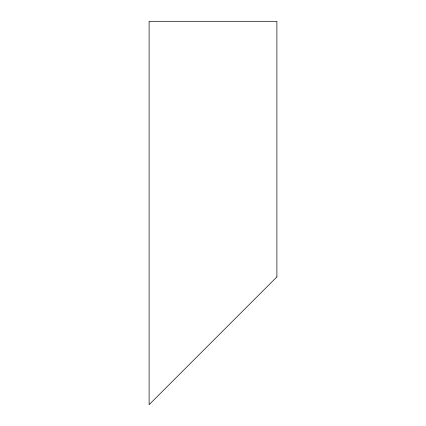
<?xml version="1.0" encoding="UTF-8"?>
<svg xmlns="http://www.w3.org/2000/svg" width="426" height="426" viewBox="0 0 426 426"><rect width="100%" height="100%" fill="white"/><g stroke="black" fill="none" stroke-linecap="round" stroke-linejoin="round"><path stroke-width="0.64" d="M276.9 276.9L149.1 404.7L149.1 21.3L276.9 21.3L276.9 276.9"/></g></svg>
